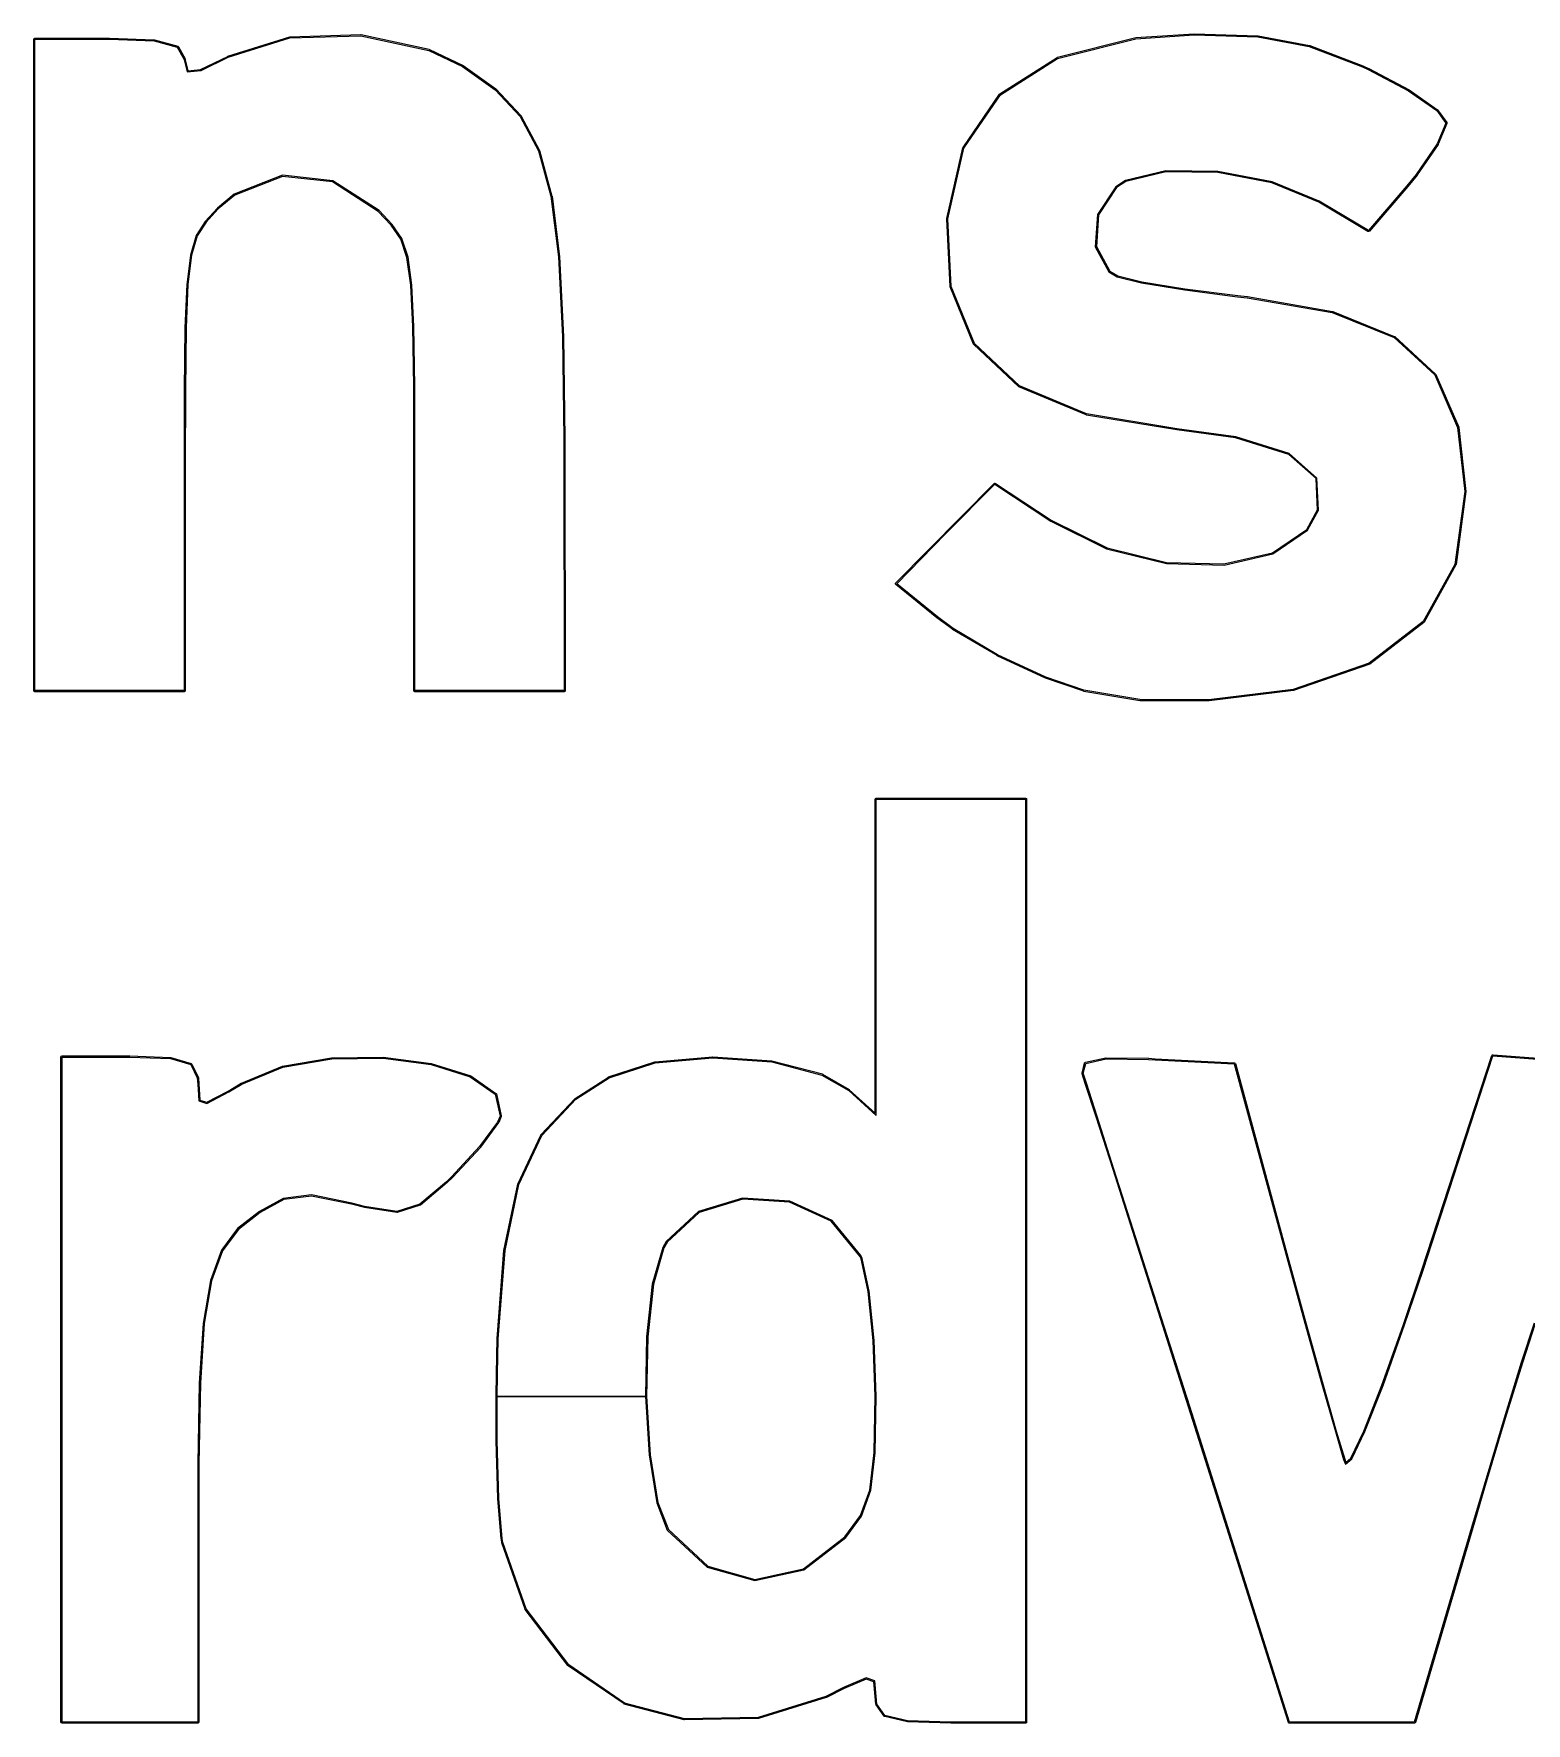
# Model space of a CAD drawing. Extents: x 0 to 360, y 0 to 265.
# Drawn here: x 259.54 to 266.4, y 75.12 to 82.89 of the extents above; entities that cross this region are included whole.
import ezdxf

# ---------------------------------------------------------------- set-up
doc = ezdxf.new("R2010")
doc.units = 0
doc.layers.add('BLACK', color=7, linetype='CONTINUOUS')

msp = doc.modelspace()

# ---------------------------------------------------------------- linework, layer by layer
at = {"layer": 'BLACK', "linetype": 'CONTINUOUS'}
for p, q in [((259.541, 82.8607), (259.542, 82.8642)), ((259.541, 79.8651), (259.541, 82.8607)), ((259.542, 82.8642), (259.546, 82.8657)), ((259.546, 82.8657), (259.889, 82.8657)), ((259.546, 79.8651), (259.546, 82.8607)), ((259.546, 82.8607), (259.889, 82.8607)), ((259.889, 82.8657), (259.889, 82.8656)), ((259.889, 82.8656), (259.889, 82.8657)), ((259.889, 82.8657), (260.095, 82.8575)), ((259.889, 82.8607), (260.095, 82.8525)), ((260.095, 82.8575), (260.096, 82.8573)), ((260.095, 82.8525), (260.201, 82.8236)), ((260.096, 82.8573), (260.096, 82.8574)), ((260.096, 82.8574), (260.203, 82.8284)), ((260.201, 82.8236), (260.232, 82.7671)), ((260.203, 82.8284), (260.203, 82.8284)), ((260.203, 82.8284), (260.203, 82.8284)), ((260.203, 82.8284), (260.204, 82.8272)), ((260.204, 82.8272), (260.206, 82.8261)), ((260.206, 82.8261), (260.206, 82.826)), ((260.206, 82.826), (260.206, 82.826)), ((260.206, 82.826), (260.237, 82.7695)), ((260.434, 82.782), (260.718, 82.8714)), ((260.435, 82.7772), (260.719, 82.8666)), ((260.718, 82.8714), (260.719, 82.8713)), ((260.719, 82.8716), (261.045, 82.8815)), ((260.719, 82.8666), (261.045, 82.8765)), ((260.719, 82.8713), (260.719, 82.8716)), ((261.045, 82.8815), (261.045, 82.8813)), ((261.045, 82.8813), (261.046, 82.8814)), ((261.045, 82.8765), (261.358, 82.8091)), ((261.046, 82.8814), (261.359, 82.814)), ((261.359, 82.814), (261.359, 82.8137)), ((261.359, 82.8137), (261.36, 82.8136)), ((261.36, 82.8136), (261.515, 82.7395)), ((264.248, 82.7772), (264.608, 82.8676)), ((264.249, 82.7724), (264.609, 82.8627)), ((264.608, 82.8676), (264.609, 82.8675)), ((264.609, 82.8677), (264.876, 82.8854)), ((264.609, 82.8627), (264.876, 82.8804)), ((264.609, 82.8675), (264.609, 82.8677)), ((264.876, 82.8854), (264.876, 82.8853)), ((264.876, 82.8853), (264.876, 82.8854)), ((264.876, 82.8854), (265.17, 82.8764)), ((264.876, 82.8804), (265.17, 82.8714)), ((265.17, 82.8764), (265.17, 82.8762)), ((265.17, 82.8762), (265.171, 82.8763)), ((265.17, 82.8714), (265.406, 82.8266)), ((265.171, 82.8763), (265.407, 82.8315)), ((265.406, 82.8266), (265.651, 82.7329)), ((265.407, 82.8315), (265.407, 82.8313)), ((265.407, 82.8313), (265.408, 82.8313)), ((265.408, 82.8313), (265.653, 82.7375)), ((260.232, 82.7671), (260.232, 82.7655)), ((260.232, 82.7655), (260.246, 82.7102)), ((260.237, 82.7695), (260.237, 82.7683)), ((260.237, 82.7683), (260.237, 82.7672)), ((260.237, 82.7672), (260.237, 82.7661)), ((260.237, 82.7661), (260.25, 82.7156)), ((260.308, 82.7213), (260.433, 82.7817)), ((260.31, 82.7165), (260.435, 82.7772)), ((260.433, 82.7817), (260.434, 82.782)), ((260.433, 82.7817), (260.433, 82.7817)), ((261.358, 82.8091), (261.513, 82.7349)), ((261.513, 82.7349), (261.663, 82.6278)), ((261.515, 82.7395), (261.516, 82.7391)), ((261.516, 82.7391), (261.516, 82.739)), ((261.516, 82.739), (261.666, 82.6319)), ((263.983, 82.6092), (264.246, 82.7766)), ((263.986, 82.6049), (264.249, 82.7724)), ((264.246, 82.7766), (264.247, 82.7767)), ((264.247, 82.7767), (264.248, 82.7772)), ((265.651, 82.7329), (265.677, 82.7209)), ((265.653, 82.7375), (265.653, 82.7374)), ((265.653, 82.7374), (265.653, 82.7374)), ((265.653, 82.7374), (265.679, 82.7255)), ((260.246, 82.7102), (260.31, 82.7165)), ((260.25, 82.7156), (260.308, 82.7213)), ((265.677, 82.7209), (265.863, 82.6231)), ((265.679, 82.7255), (265.679, 82.7253)), ((265.679, 82.7253), (265.68, 82.7253)), ((265.68, 82.7253), (265.866, 82.6276)), ((261.663, 82.6278), (261.778, 82.5044)), ((261.666, 82.6319), (261.667, 82.6314)), ((261.667, 82.6314), (261.667, 82.6312)), ((261.667, 82.6312), (261.782, 82.5078)), ((263.814, 82.3621), (263.981, 82.6078)), ((263.818, 82.3593), (263.986, 82.6049)), ((263.981, 82.6078), (263.982, 82.6083)), ((263.982, 82.6083), (263.983, 82.6092)), ((265.863, 82.6231), (265.992, 82.5323)), ((265.866, 82.6276), (265.866, 82.6273)), ((265.866, 82.6273), (265.866, 82.6272)), ((265.866, 82.6272), (265.995, 82.5364)), ((261.778, 82.5044), (261.862, 82.3471)), ((261.782, 82.5078), (261.782, 82.5072)), ((261.782, 82.5072), (261.782, 82.5068)), ((261.782, 82.5068), (261.866, 82.3495)), ((265.992, 82.5323), (266.034, 82.4741)), ((265.995, 82.5364), (265.995, 82.5357)), ((265.995, 82.5357), (265.996, 82.5352)), ((265.996, 82.5352), (266.038, 82.477)), ((266.034, 82.4741), (265.994, 82.3792)), ((266.038, 82.4722), (265.999, 82.3772)), ((266.038, 82.477), (266.038, 82.4764)), ((266.038, 82.4764), (266.038, 82.476)), ((266.038, 82.476), (266.038, 82.4746)), ((266.038, 82.4746), (266.039, 82.4733)), ((266.039, 82.4733), (266.038, 82.4728)), ((266.038, 82.4728), (266.038, 82.4722)), ((261.862, 82.3471), (261.919, 82.1381)), ((261.866, 82.3495), (261.866, 82.3489)), ((261.866, 82.3489), (261.866, 82.3485)), ((261.866, 82.3485), (261.923, 82.1394)), ((263.739, 82.0354), (263.813, 82.3604)), ((263.744, 82.0343), (263.818, 82.3593)), ((263.813, 82.3604), (263.814, 82.3612)), ((263.814, 82.3612), (263.814, 82.3621)), ((265.994, 82.3792), (265.898, 82.2391)), ((265.998, 82.3763), (265.902, 82.2363)), ((265.999, 82.3772), (265.998, 82.3769)), ((265.998, 82.3769), (265.998, 82.3763)), ((260.684, 82.2347), (260.462, 82.148)), ((260.684, 82.2296), (260.465, 82.1436)), ((260.916, 82.2092), (260.684, 82.2347)), ((260.914, 82.2044), (260.684, 82.2296)), ((261.125, 82.0682), (260.914, 82.2044)), ((261.129, 82.0721), (260.916, 82.2092)), ((264.561, 82.2101), (264.517, 82.1822)), ((264.563, 82.2055), (264.52, 82.1785)), ((264.747, 82.255), (264.561, 82.2101)), ((264.747, 82.2499), (264.563, 82.2055)), ((264.986, 82.2519), (264.747, 82.255)), ((264.986, 82.2469), (264.747, 82.2499)), ((265.236, 82.2042), (264.986, 82.2519)), ((265.234, 82.1994), (264.986, 82.2469)), ((265.45, 82.1105), (265.234, 82.1994)), ((265.452, 82.115), (265.236, 82.2042)), ((265.898, 82.2391), (265.855, 82.1868)), ((265.902, 82.236), (265.859, 82.1837)), ((265.902, 82.2363), (265.902, 82.2362)), ((265.902, 82.2362), (265.902, 82.236)), ((260.462, 82.148), (260.385, 82.0834)), ((260.465, 82.1436), (260.389, 82.0798)), ((261.919, 82.1381), (261.954, 81.8594)), ((261.923, 82.1394), (261.923, 82.139)), ((261.923, 82.139), (261.924, 82.1387)), ((261.924, 82.1387), (261.959, 81.86)), ((264.517, 82.1822), (264.432, 82.0539)), ((264.52, 82.1785), (264.437, 82.0522)), ((265.679, 81.9811), (265.452, 82.115)), ((265.855, 82.1868), (265.679, 81.9811)), ((265.859, 82.1836), (265.683, 81.9778)), ((265.859, 82.1837), (265.859, 82.1837)), ((265.859, 82.1837), (265.859, 82.1836)), ((260.385, 82.0834), (260.329, 82.0227)), ((260.389, 82.0798), (260.333, 82.0197)), ((261.185, 82.0051), (261.125, 82.0682)), ((261.189, 82.0082), (261.129, 82.0721)), ((263.74, 82.0347), (263.739, 82.0354)), ((263.739, 82.034), (263.74, 82.0347)), ((263.754, 81.7229), (263.739, 82.034)), ((263.759, 81.7231), (263.744, 82.0343)), ((264.432, 82.0539), (264.422, 81.9061)), ((264.437, 82.0522), (264.427, 81.9073)), ((265.676, 81.9767), (265.45, 82.1105)), ((260.288, 81.9578), (260.261, 81.8681)), ((260.293, 81.9557), (260.266, 81.867)), ((260.329, 82.0227), (260.288, 81.9578)), ((260.333, 82.0197), (260.293, 81.9557)), ((261.229, 81.9414), (261.185, 82.0051)), ((261.233, 81.9436), (261.189, 82.0082)), ((265.678, 81.9765), (265.676, 81.9767)), ((265.679, 81.9761), (265.678, 81.9765)), ((265.68, 81.9763), (265.679, 81.9761)), ((265.681, 81.9771), (265.68, 81.9762)), ((265.68, 81.9762), (265.68, 81.9763)), ((265.683, 81.9778), (265.681, 81.9771)), ((261.257, 81.8565), (261.229, 81.9414)), ((261.262, 81.8577), (261.233, 81.9436)), ((264.422, 81.9061), (264.485, 81.7907)), ((264.427, 81.9073), (264.489, 81.7943)), ((260.261, 81.8681), (260.244, 81.7332)), ((260.266, 81.867), (260.249, 81.7328)), ((261.275, 81.7292), (261.257, 81.8565)), ((261.28, 81.7297), (261.262, 81.8577)), ((261.954, 81.8594), (261.972, 81.4934)), ((261.959, 81.86), (261.959, 81.8598)), ((261.959, 81.8598), (261.959, 81.8597)), ((261.959, 81.8597), (261.977, 81.4936)), ((260.244, 81.7332), (260.236, 81.5328)), ((260.249, 81.7328), (260.241, 81.5327)), ((261.284, 81.5387), (261.275, 81.7292)), ((261.289, 81.5389), (261.28, 81.7297)), ((263.755, 81.7221), (263.754, 81.7229)), ((263.867, 81.4607), (263.759, 81.7231)), ((264.485, 81.7907), (264.523, 81.7683)), ((264.489, 81.7943), (264.525, 81.773)), ((264.523, 81.7683), (264.635, 81.7405)), ((264.525, 81.773), (264.636, 81.7454)), ((264.635, 81.7405), (264.833, 81.7079)), ((264.636, 81.7454), (264.833, 81.7128)), ((263.755, 81.7212), (263.755, 81.7221)), ((263.862, 81.4588), (263.755, 81.7212)), ((264.833, 81.7128), (265.077, 81.6816)), ((264.833, 81.7079), (265.076, 81.6766)), ((265.076, 81.6766), (265.121, 81.6717)), ((265.077, 81.6816), (265.121, 81.6767)), ((265.121, 81.6767), (265.122, 81.6766)), ((265.121, 81.6717), (265.512, 81.6041)), ((265.122, 81.6766), (265.122, 81.6767)), ((265.122, 81.6767), (265.513, 81.609)), ((265.512, 81.6041), (265.796, 81.4892)), ((265.513, 81.609), (265.513, 81.6087)), ((265.513, 81.6087), (265.514, 81.6087)), ((265.514, 81.6087), (265.797, 81.4938)), ((260.236, 81.5328), (260.233, 81.2464)), ((260.241, 81.5327), (260.238, 81.2463)), ((261.288, 81.2646), (261.284, 81.5387)), ((261.293, 81.2647), (261.289, 81.5389)), ((261.972, 81.4934), (261.978, 81.0222)), ((261.977, 81.4936), (261.977, 81.4935)), ((261.977, 81.4935), (261.977, 81.4934)), ((261.977, 81.4934), (261.983, 81.0223)), ((265.797, 81.4938), (265.798, 81.4932)), ((265.798, 81.4932), (265.799, 81.4929)), ((265.799, 81.4929), (265.987, 81.3201)), ((263.863, 81.458), (263.862, 81.4588)), ((263.863, 81.457), (263.863, 81.458)), ((264.069, 81.263), (263.863, 81.457)), ((264.073, 81.2666), (263.867, 81.4607)), ((265.796, 81.4892), (265.984, 81.3165)), ((261.288, 80.8863), (261.288, 81.2646)), ((261.293, 80.8863), (261.293, 81.2647)), ((264.07, 81.2627), (264.069, 81.263)), ((264.071, 81.262), (264.07, 81.2627)), ((264.38, 81.1326), (264.071, 81.262)), ((264.382, 81.1372), (264.073, 81.2666)), ((265.984, 81.3165), (266.088, 81.0752)), ((265.987, 81.3201), (265.987, 81.3192)), ((265.987, 81.3192), (265.988, 81.3184)), ((265.988, 81.3184), (266.093, 81.0772)), ((260.233, 81.2464), (260.232, 80.8977)), ((260.238, 81.2463), (260.237, 80.8977)), ((264.381, 81.1323), (264.38, 81.1326)), ((264.38, 81.1326), (264.38, 81.1326)), ((264.797, 81.0637), (264.381, 81.1323)), ((264.797, 81.0686), (264.382, 81.1372)), ((265.068, 81.0326), (264.797, 81.0686)), ((264.797, 81.0636), (264.797, 81.0637)), ((264.797, 81.0637), (264.797, 81.0637)), ((265.066, 81.0277), (264.797, 81.0636)), ((265.312, 80.9504), (265.066, 81.0277)), ((265.314, 80.9548), (265.068, 81.0326)), ((266.088, 81.0752), (266.121, 80.7806)), ((266.093, 81.0772), (266.093, 81.0765)), ((266.093, 81.0765), (266.093, 81.0758)), ((266.093, 81.0758), (266.126, 80.7812)), ((261.978, 81.0222), (261.978, 80.9728)), ((261.978, 80.9728), (261.98, 79.8651)), ((261.983, 81.0223), (261.983, 81.0222)), ((261.983, 81.0222), (261.983, 81.0222)), ((261.983, 81.0222), (261.983, 80.9729)), ((261.983, 80.9729), (261.983, 80.9729)), ((261.983, 80.9729), (261.983, 80.9729)), ((261.983, 80.9729), (261.985, 79.8651)), ((265.437, 80.8398), (265.312, 80.9504)), ((265.441, 80.8422), (265.314, 80.9548)), ((260.232, 80.8977), (260.232, 79.8651)), ((260.237, 80.8977), (260.237, 79.8651)), ((261.288, 79.8651), (261.288, 80.8863)), ((261.293, 79.8651), (261.293, 80.8863)), ((263.505, 80.3604), (263.957, 80.8174)), ((263.734, 80.5854), (263.96, 80.8139)), ((263.957, 80.8174), (263.958, 80.818)), ((263.958, 80.818), (263.959, 80.8188)), ((263.959, 80.8188), (263.96, 80.8187)), ((263.96, 80.8187), (263.96, 80.8189)), ((263.96, 80.8189), (263.962, 80.8183)), ((263.96, 80.8139), (264.217, 80.644)), ((263.962, 80.8183), (263.963, 80.8181)), ((263.963, 80.8181), (264.219, 80.6483)), ((265.444, 80.696), (265.437, 80.8398)), ((265.449, 80.6949), (265.441, 80.8422)), ((266.121, 80.7806), (266.076, 80.4457)), ((266.126, 80.78), (266.081, 80.445)), ((266.126, 80.7812), (266.125, 80.7806)), ((266.125, 80.7806), (266.126, 80.78)), ((264.217, 80.644), (264.474, 80.5164)), ((264.219, 80.6483), (264.476, 80.5211)), ((265.394, 80.6064), (265.444, 80.696)), ((265.398, 80.603), (265.449, 80.6949)), ((263.509, 80.3569), (263.734, 80.5854)), ((265.237, 80.4988), (265.394, 80.6064)), ((265.239, 80.4941), (265.398, 80.603)), ((264.474, 80.5164), (264.749, 80.4497)), ((264.476, 80.5211), (264.75, 80.4546)), ((265.013, 80.4476), (265.237, 80.4988)), ((265.014, 80.4426), (265.239, 80.4941)), ((264.749, 80.4497), (265.014, 80.4426)), ((264.75, 80.4546), (265.013, 80.4476)), ((266.076, 80.4457), (265.93, 80.1827)), ((266.08, 80.4433), (265.934, 80.1803)), ((266.081, 80.445), (266.08, 80.4442)), ((266.08, 80.4442), (266.08, 80.4433)), ((263.504, 80.3585), (263.505, 80.3601)), ((263.504, 80.3569), (263.504, 80.3585)), ((263.504, 80.3567), (263.504, 80.3569)), ((263.504, 80.3564), (263.504, 80.3567)), ((263.504, 80.3549), (263.504, 80.3564)), ((263.505, 80.3534), (263.504, 80.3549)), ((263.505, 80.3602), (263.505, 80.3604)), ((263.505, 80.3601), (263.505, 80.3602)), ((263.505, 80.3533), (263.505, 80.3534)), ((263.505, 80.3531), (263.505, 80.3533)), ((263.693, 80.2002), (263.505, 80.3531)), ((263.696, 80.2041), (263.509, 80.3569)), ((263.693, 80.2001), (263.693, 80.2002)), ((263.693, 80.2002), (263.693, 80.2002)), ((263.766, 80.147), (263.693, 80.2001)), ((263.769, 80.151), (263.696, 80.2041)), ((265.93, 80.1827), (265.682, 79.9911)), ((265.933, 80.1788), (265.685, 79.9872)), ((265.934, 80.1803), (265.933, 80.1796)), ((265.933, 80.1796), (265.933, 80.1788)), ((263.766, 80.1469), (263.766, 80.147)), ((263.766, 80.1467), (263.766, 80.1469)), ((263.971, 80.0261), (263.766, 80.1467)), ((263.973, 80.0304), (263.769, 80.151)), ((263.971, 80.026), (263.971, 80.0261)), ((263.971, 80.0258), (263.971, 80.026)), ((264.193, 79.9219), (263.971, 80.0258)), ((264.195, 79.9264), (263.973, 80.0304)), ((265.682, 79.9911), (265.332, 79.8706)), ((265.684, 79.9864), (265.334, 79.8658)), ((265.685, 79.9872), (265.684, 79.987)), ((265.684, 79.987), (265.684, 79.9864)), ((259.542, 79.8616), (259.541, 79.8651)), ((259.546, 79.8601), (259.542, 79.8616)), ((260.232, 79.8651), (259.546, 79.8651)), ((260.232, 79.8601), (259.546, 79.8601)), ((260.236, 79.8616), (260.232, 79.8601)), ((260.237, 79.8651), (260.236, 79.8616)), ((261.29, 79.8616), (261.288, 79.8651)), ((261.293, 79.8601), (261.29, 79.8616)), ((261.98, 79.8651), (261.293, 79.8651)), ((261.98, 79.8601), (261.293, 79.8601)), ((261.981, 79.8609), (261.98, 79.8601)), ((261.98, 79.8601), (261.98, 79.8601)), ((261.98, 79.8601), (261.98, 79.8601)), ((261.983, 79.8616), (261.981, 79.8609)), ((261.984, 79.8633), (261.983, 79.8616)), ((261.983, 79.8616), (261.983, 79.8616)), ((261.983, 79.8616), (261.983, 79.8616)), ((261.985, 79.8651), (261.984, 79.8633)), ((261.985, 79.8651), (261.985, 79.8651)), ((261.985, 79.8651), (261.985, 79.8651)), ((264.193, 79.9217), (264.193, 79.9219)), ((264.193, 79.9219), (264.193, 79.9219)), ((264.369, 79.862), (264.193, 79.9217)), ((264.37, 79.8668), (264.195, 79.9264)), ((264.37, 79.8618), (264.369, 79.8621)), ((264.369, 79.8621), (264.369, 79.862)), ((264.627, 79.8236), (264.37, 79.8668)), ((264.627, 79.8186), (264.37, 79.8618)), ((265.332, 79.8706), (264.944, 79.823)), ((265.333, 79.8656), (264.945, 79.818)), ((265.334, 79.8658), (265.333, 79.8659)), ((265.333, 79.8659), (265.333, 79.8656)), ((264.944, 79.823), (264.627, 79.8236)), ((264.627, 79.8186), (264.627, 79.8187)), ((264.627, 79.8187), (264.627, 79.8186)), ((264.944, 79.818), (264.627, 79.8186)), ((264.945, 79.818), (264.944, 79.8181)), ((264.944, 79.8181), (264.944, 79.818)), ((263.41, 79.3658), (263.411, 79.3694)), ((263.41, 77.9224), (263.41, 79.3658)), ((263.411, 79.3694), (263.415, 79.3708)), ((263.415, 79.3708), (264.101, 79.3708)), ((263.415, 77.9111), (263.415, 79.3658)), ((263.415, 79.3658), (264.101, 79.3658)), ((264.101, 79.3708), (264.105, 79.3694)), ((264.101, 79.3658), (264.101, 75.1221)), ((264.105, 79.3694), (264.106, 79.3658)), ((264.106, 79.3658), (264.106, 75.1221)), ((259.666, 78.1801), (259.667, 78.1836)), ((259.666, 75.1221), (259.666, 78.1801)), ((259.667, 78.1836), (259.671, 78.1851)), ((259.671, 78.1851), (259.983, 78.1851)), ((259.671, 75.1221), (259.671, 78.1801)), ((259.671, 78.1801), (259.983, 78.1801)), ((259.983, 78.1851), (259.983, 78.1851)), ((259.983, 78.1851), (260.17, 78.1785)), ((259.983, 78.1851), (259.983, 78.1851)), ((259.983, 78.1801), (260.17, 78.1735)), ((260.17, 78.1785), (260.171, 78.1782)), ((260.17, 78.1735), (260.263, 78.1455)), ((260.171, 78.1782), (260.171, 78.1783)), ((260.171, 78.1783), (260.265, 78.1503)), ((260.265, 78.1503), (260.265, 78.1502)), ((260.265, 78.1502), (260.265, 78.1502)), ((260.265, 78.1502), (260.266, 78.149)), ((260.685, 78.1385), (260.91, 78.1768)), ((260.686, 78.1335), (260.911, 78.1719)), ((260.91, 78.1767), (260.911, 78.1769)), ((260.91, 78.1768), (260.91, 78.1767)), ((260.911, 78.1769), (261.147, 78.1799)), ((260.911, 78.1719), (261.147, 78.1749)), ((261.147, 78.1799), (261.147, 78.1797)), ((261.147, 78.1797), (261.147, 78.1798)), ((261.147, 78.1798), (261.368, 78.1512)), ((261.147, 78.1749), (261.368, 78.1462)), ((261.368, 78.1512), (261.369, 78.1509)), ((261.369, 78.1509), (261.369, 78.151)), ((261.369, 78.151), (261.55, 78.0945)), ((262.184, 78.0889), (262.397, 78.1579)), ((262.186, 78.0842), (262.398, 78.1531)), ((262.397, 78.1578), (262.398, 78.1581)), ((262.397, 78.1579), (262.397, 78.1578)), ((262.398, 78.1581), (262.662, 78.1817)), ((262.398, 78.1531), (262.663, 78.1768)), ((262.662, 78.1817), (262.663, 78.1816)), ((262.663, 78.1816), (262.663, 78.1818)), ((262.663, 78.1818), (262.934, 78.1625)), ((262.663, 78.1768), (262.934, 78.1575)), ((262.934, 78.1625), (262.934, 78.1623)), ((262.934, 78.1623), (262.935, 78.1623)), ((262.934, 78.1575), (263.165, 78.0977)), ((262.935, 78.1623), (263.167, 78.1026)), ((264.361, 78.1067), (264.373, 78.1526)), ((264.366, 78.1054), (264.378, 78.1513)), ((264.373, 78.1532), (264.374, 78.154)), ((264.373, 78.1526), (264.373, 78.1532)), ((264.374, 78.1547), (264.375, 78.1556)), ((264.374, 78.154), (264.374, 78.1547)), ((264.375, 78.1556), (264.376, 78.1557)), ((264.376, 78.1557), (264.377, 78.1562)), ((264.377, 78.1562), (264.471, 78.1763)), ((264.378, 78.1513), (264.472, 78.1714)), ((264.471, 78.1762), (264.472, 78.1764)), ((264.471, 78.1763), (264.471, 78.1762)), ((264.472, 78.1764), (264.667, 78.1744)), ((264.472, 78.1714), (264.667, 78.1694)), ((264.667, 78.1744), (264.667, 78.1743)), ((264.667, 78.1743), (264.668, 78.1744)), ((264.667, 78.1694), (264.698, 78.1678)), ((264.668, 78.1744), (264.698, 78.1728)), ((264.698, 78.1728), (264.698, 78.1728)), ((264.698, 78.1728), (264.698, 78.1728)), ((264.698, 78.1728), (265.061, 78.1539)), ((264.698, 78.1678), (265.061, 78.1489)), ((265.061, 78.1539), (265.062, 78.1534)), ((265.062, 78.1534), (265.063, 78.1532)), ((265.063, 78.1532), (265.064, 78.1526)), ((265.064, 78.1526), (265.064, 78.1522)), ((265.064, 78.1522), (265.065, 78.1511)), ((265.065, 78.1511), (265.066, 78.1502)), ((265.066, 78.1502), (265.303, 77.2765)), ((265.924, 77.2017), (266.246, 78.1875)), ((265.929, 77.2001), (266.25, 78.186)), ((266.246, 78.1875), (266.247, 78.1885)), ((266.247, 78.1897), (266.248, 78.1899)), ((266.247, 78.1885), (266.247, 78.1897)), ((266.248, 78.1904), (266.25, 78.1905)), ((266.248, 78.1899), (266.248, 78.1904)), ((266.25, 78.1905), (266.251, 78.1909)), ((266.25, 78.186), (266.497, 78.1674)), ((266.251, 78.1909), (266.498, 78.1724)), ((260.263, 78.1455), (260.293, 78.084)), ((260.266, 78.149), (260.268, 78.1478)), ((260.268, 78.1478), (260.268, 78.1477)), ((260.268, 78.1477), (260.268, 78.1477)), ((260.268, 78.1477), (260.298, 78.0862)), ((260.293, 78.084), (260.295, 78.0562)), ((260.298, 78.0862), (260.298, 78.0851)), ((260.298, 78.0851), (260.298, 78.0842)), ((260.298, 78.0842), (260.3, 78.0565)), ((260.496, 78.0606), (260.684, 78.1382)), ((260.497, 78.056), (260.686, 78.1335)), ((260.684, 78.1382), (260.685, 78.1385)), ((260.684, 78.1382), (260.684, 78.1382)), ((261.368, 78.1462), (261.548, 78.0898)), ((261.548, 78.0898), (261.663, 78.0093)), ((261.55, 78.0945), (261.55, 78.094)), ((261.55, 78.094), (261.551, 78.0939)), ((261.551, 78.0939), (261.666, 78.0134)), ((262.031, 77.9903), (262.183, 78.0884)), ((262.033, 77.9861), (262.186, 78.0842)), ((262.183, 78.0884), (262.184, 78.0885)), ((262.184, 78.0885), (262.184, 78.0889)), ((263.165, 78.0977), (263.288, 78.0262)), ((263.167, 78.1026), (263.167, 78.1021)), ((263.167, 78.1021), (263.168, 78.102)), ((263.168, 78.102), (263.29, 78.0305)), ((264.361, 78.1053), (264.361, 78.1067)), ((264.361, 78.1038), (264.361, 78.1053)), ((264.376, 78.0591), (264.361, 78.1038)), ((264.381, 78.0607), (264.366, 78.1054)), ((265.061, 78.1489), (265.298, 77.2752)), ((260.295, 78.0562), (260.3, 77.9789)), ((260.3, 78.0565), (260.305, 77.9826)), ((260.337, 77.9721), (260.435, 78.0241)), ((260.337, 77.9667), (260.438, 78.0197)), ((260.435, 78.0241), (260.495, 78.0602)), ((260.438, 78.0197), (260.497, 78.056)), ((260.495, 78.0603), (260.496, 78.0606)), ((260.495, 78.0602), (260.495, 78.0603)), ((261.663, 78.0093), (261.685, 77.9088)), ((261.666, 78.0134), (261.667, 78.0119)), ((261.667, 78.0119), (261.668, 78.0104)), ((261.668, 78.0104), (261.69, 77.9099)), ((263.288, 78.0262), (263.415, 77.9111)), ((263.29, 78.0305), (263.291, 78.0301)), ((263.291, 78.0301), (263.291, 78.0299)), ((263.291, 78.0299), (263.41, 77.9224)), ((264.426, 77.9059), (264.376, 78.0591)), ((264.431, 77.9074), (264.381, 78.0607)), ((260.3, 77.9789), (260.337, 77.9667)), ((260.305, 77.9826), (260.337, 77.9721)), ((261.873, 77.8224), (262.03, 77.9895)), ((261.877, 77.819), (262.033, 77.9861)), ((262.03, 77.9897), (262.031, 77.9903)), ((262.03, 77.9895), (262.03, 77.9897)), ((261.674, 77.8815), (261.591, 77.7684)), ((261.678, 77.8786), (261.595, 77.7655)), ((261.685, 77.9088), (261.674, 77.8815)), ((261.679, 77.8796), (261.678, 77.8792)), ((261.678, 77.8792), (261.678, 77.8786)), ((261.69, 77.9068), (261.679, 77.8796)), ((261.69, 77.9099), (261.69, 77.9084)), ((261.69, 77.9084), (261.69, 77.9068)), ((264.504, 77.6631), (264.426, 77.9059)), ((264.508, 77.6646), (264.431, 77.9074)), ((261.591, 77.7684), (261.462, 77.6294)), ((261.595, 77.765), (261.466, 77.626)), ((261.595, 77.7655), (261.595, 77.7653)), ((261.595, 77.7653), (261.595, 77.765)), ((261.767, 77.5963), (261.872, 77.8211)), ((261.771, 77.5942), (261.877, 77.819)), ((261.872, 77.8211), (261.873, 77.8216)), ((261.873, 77.8216), (261.873, 77.8224)), ((261.439, 77.6069), (261.316, 77.5035)), ((261.462, 77.6294), (261.439, 77.6069)), ((261.466, 77.6258), (261.442, 77.6033)), ((261.466, 77.626), (261.466, 77.6259)), ((261.466, 77.6259), (261.466, 77.6258)), ((264.604, 77.3482), (264.504, 77.6631)), ((264.504, 77.6631), (264.504, 77.6631)), ((264.609, 77.3497), (264.508, 77.6646)), ((260.688, 77.5294), (260.579, 77.4704)), ((260.818, 77.5461), (260.688, 77.5294)), ((260.818, 77.5411), (260.69, 77.5245)), ((261.003, 77.5089), (260.818, 77.5461)), ((261.002, 77.504), (260.818, 77.5411)), ((261.442, 77.6031), (261.319, 77.4997)), ((261.442, 77.6033), (261.442, 77.6032)), ((261.442, 77.6032), (261.442, 77.6031)), ((261.703, 77.2912), (261.766, 77.5952)), ((261.708, 77.2902), (261.771, 77.5942)), ((261.766, 77.5952), (261.767, 77.5957)), ((261.767, 77.5957), (261.767, 77.5963)), ((262.8, 77.5318), (262.598, 77.4704)), ((263.018, 77.5175), (262.8, 77.5318)), ((260.579, 77.4704), (260.478, 77.3912)), ((260.582, 77.4662), (260.482, 77.3877)), ((260.69, 77.5245), (260.582, 77.4662)), ((261.061, 77.4886), (261.002, 77.504)), ((261.062, 77.4934), (261.003, 77.5089)), ((261.061, 77.4885), (261.061, 77.4886)), ((261.061, 77.4886), (261.061, 77.4886)), ((261.21, 77.4652), (261.061, 77.4885)), ((261.21, 77.4701), (261.062, 77.4934)), ((261.316, 77.5035), (261.21, 77.4701)), ((261.211, 77.4654), (261.21, 77.4652)), ((261.212, 77.4653), (261.211, 77.4654)), ((261.318, 77.4987), (261.212, 77.4653)), ((261.319, 77.4997), (261.318, 77.4994)), ((261.318, 77.4994), (261.318, 77.4987)), ((262.598, 77.4704), (262.449, 77.3319)), ((262.601, 77.466), (262.453, 77.3287)), ((262.801, 77.5267), (262.601, 77.466)), ((263.016, 77.5126), (262.801, 77.5267)), ((263.208, 77.425), (263.016, 77.5126)), ((263.212, 77.4291), (263.018, 77.5175)), ((260.478, 77.3912), (260.404, 77.2916)), ((260.482, 77.3877), (260.409, 77.2892)), ((263.34, 77.2654), (263.208, 77.425)), ((263.344, 77.268), (263.212, 77.4291)), ((262.434, 77.3043), (262.385, 77.1362)), ((262.438, 77.3023), (262.39, 77.1352)), ((262.449, 77.3319), (262.434, 77.3043)), ((262.453, 77.3287), (262.438, 77.3023)), ((264.722, 76.9786), (264.604, 77.3482)), ((264.604, 77.3482), (264.604, 77.3482)), ((264.726, 76.9801), (264.609, 77.3497)), ((260.404, 77.2916), (260.353, 77.1526)), ((260.409, 77.2892), (260.358, 77.1513)), ((261.672, 76.8857), (261.703, 77.2906)), ((261.677, 76.8853), (261.708, 77.2902)), ((261.703, 77.2909), (261.703, 77.2912)), ((261.703, 77.2906), (261.703, 77.2909)), ((263.345, 77.253), (263.34, 77.2654)), ((263.35, 77.2545), (263.344, 77.268)), ((263.378, 77.1026), (263.345, 77.253)), ((263.383, 77.1033), (263.35, 77.2545)), ((265.298, 77.2752), (265.386, 76.9565)), ((265.303, 77.2765), (265.39, 76.9579)), ((260.353, 77.1526), (260.32, 76.9553)), ((260.358, 77.1513), (260.325, 76.9547)), ((265.84, 76.95), (265.924, 77.2017)), ((265.844, 76.9484), (265.929, 77.2001)), ((265.924, 77.2017), (265.924, 77.2017)), ((262.385, 77.1362), (262.359, 76.8944)), ((262.39, 77.1352), (262.364, 76.8941)), ((263.401, 76.8771), (263.378, 77.1026)), ((263.406, 76.8775), (263.383, 77.1033)), ((260.32, 76.9553), (260.302, 76.6805)), ((260.325, 76.9547), (260.307, 76.6803)), ((264.851, 76.5716), (264.722, 76.9786)), ((264.856, 76.5731), (264.726, 76.9801)), ((265.386, 76.9565), (265.464, 76.6764)), ((265.39, 76.9579), (265.39, 76.9579)), ((265.39, 76.9579), (265.468, 76.6778)), ((265.74, 76.6715), (265.84, 76.95)), ((265.745, 76.6697), (265.844, 76.9484)), ((266.44, 76.9569), (266.381, 76.775)), ((266.444, 76.9553), (266.386, 76.7735)), ((261.668, 76.7218), (261.672, 76.8855)), ((261.672, 76.8856), (261.672, 76.8857)), ((261.672, 76.8855), (261.672, 76.8856)), ((261.673, 76.7216), (261.677, 76.8853)), ((262.359, 76.8944), (262.354, 76.6193)), ((262.364, 76.8941), (262.359, 76.6194)), ((263.41, 76.6204), (263.401, 76.8771)), ((263.415, 76.6204), (263.406, 76.8775)), ((266.381, 76.775), (266.302, 76.519)), ((266.386, 76.7735), (266.307, 76.5175)), ((260.302, 76.6805), (260.295, 76.3094)), ((260.307, 76.6803), (260.3, 76.3094)), ((261.667, 76.6194), (261.668, 76.7217)), ((261.668, 76.7217), (261.668, 76.7218)), ((261.668, 76.7217), (261.668, 76.7217)), ((261.672, 76.6193), (261.673, 76.7216)), ((265.464, 76.6764), (265.526, 76.4592)), ((265.468, 76.6778), (265.53, 76.4606)), ((261.667, 76.6193), (261.667, 76.6194)), ((261.667, 76.6194), (262.359, 76.6194)), ((262.359, 76.6194), (261.667, 76.6194)), ((261.667, 76.4176), (261.667, 76.6193)), ((261.672, 76.4175), (261.672, 76.6193)), ((261.672, 76.6193), (262.354, 76.6193)), ((262.354, 76.6193), (261.672, 76.6193)), ((262.354, 76.6193), (262.37, 76.3511)), ((262.359, 76.6194), (262.375, 76.3517)), ((263.405, 76.3612), (263.41, 76.6204)), ((263.41, 76.3609), (263.415, 76.6204)), ((265.657, 76.4606), (265.74, 76.6715)), ((265.661, 76.4586), (265.745, 76.6697)), ((265.31, 75.1206), (264.851, 76.5716)), ((264.851, 76.5716), (264.851, 76.5716)), ((265.315, 75.1221), (264.856, 76.5731)), ((266.302, 76.519), (266.21, 76.2117)), ((265.526, 76.4592), (265.564, 76.3291)), ((265.53, 76.4606), (265.569, 76.3306)), ((265.597, 76.3354), (265.657, 76.4606)), ((265.601, 76.3323), (265.661, 76.4586)), ((266.307, 76.5175), (266.215, 76.2102)), ((261.667, 76.4175), (261.667, 76.4176)), ((261.667, 76.4174), (261.667, 76.4175)), ((261.675, 76.1506), (261.667, 76.4174)), ((261.68, 76.1507), (261.672, 76.4175)), ((260.295, 76.3094), (260.295, 76.0854)), ((260.3, 76.3094), (260.3, 76.0854)), ((262.37, 76.3511), (262.406, 76.1301)), ((262.375, 76.3517), (262.411, 76.1314)), ((263.385, 76.1892), (263.405, 76.3612)), ((263.39, 76.1881), (263.41, 76.3609)), ((265.564, 76.3291), (265.572, 76.3079)), ((265.569, 76.3306), (265.574, 76.3163)), ((265.572, 76.3079), (265.601, 76.3323)), ((265.574, 76.3163), (265.597, 76.3354)), ((266.21, 76.2117), (266.16, 76.0426)), ((266.215, 76.2102), (266.165, 76.0412)), ((266.215, 76.2102), (266.215, 76.2102)), ((261.675, 76.1504), (261.675, 76.1506)), ((261.675, 76.1503), (261.675, 76.1504)), ((261.69, 75.9644), (261.675, 76.1503)), ((261.695, 75.9649), (261.68, 76.1507)), ((262.406, 76.1301), (262.454, 76.0052)), ((262.411, 76.1314), (262.459, 76.0081)), ((263.343, 76.072), (263.385, 76.1892)), ((263.347, 76.0697), (263.39, 76.1881)), ((260.295, 76.0854), (260.295, 75.1221)), ((260.3, 76.0854), (260.3, 75.1221)), ((263.271, 75.974), (263.343, 76.072)), ((263.275, 75.9704), (263.347, 76.0697)), ((262.454, 76.0052), (262.638, 75.8346)), ((262.459, 76.0081), (262.641, 75.8391)), ((263.08, 75.8276), (263.271, 75.974)), ((266.16, 76.0426), (265.889, 75.1221)), ((266.165, 76.0412), (265.894, 75.1207)), ((261.691, 75.9643), (261.69, 75.9644)), ((261.691, 75.9641), (261.691, 75.9643)), ((261.693, 75.947), (261.691, 75.9641)), ((261.694, 75.9466), (261.693, 75.947)), ((261.693, 75.9462), (261.694, 75.9466)), ((261.801, 75.6415), (261.693, 75.9462)), ((261.698, 75.9478), (261.695, 75.9649)), ((261.805, 75.6432), (261.698, 75.9478)), ((263.082, 75.8229), (263.275, 75.9704)), ((262.638, 75.8346), (262.857, 75.7735)), ((262.641, 75.8391), (262.857, 75.7786)), ((262.857, 75.7786), (263.08, 75.8276)), ((262.857, 75.7735), (263.082, 75.8229)), ((261.801, 75.6409), (261.801, 75.6415)), ((261.801, 75.6402), (261.801, 75.6409)), ((261.997, 75.3819), (261.801, 75.6402)), ((262.001, 75.3849), (261.805, 75.6432)), ((261.998, 75.3814), (261.997, 75.3819)), ((261.998, 75.3808), (261.998, 75.3814)), ((262.255, 75.2058), (261.998, 75.3808)), ((262.257, 75.2099), (262.001, 75.3849)), ((263.265, 75.2812), (263.183, 75.2402)), ((263.267, 75.2766), (263.186, 75.2357)), ((263.369, 75.3251), (263.265, 75.2812)), ((263.369, 75.3197), (263.267, 75.2766)), ((263.409, 75.3114), (263.369, 75.3251)), ((263.404, 75.3078), (263.369, 75.3197)), ((263.41, 75.2398), (263.404, 75.3078)), ((263.415, 75.2402), (263.409, 75.3114)), ((262.255, 75.2056), (262.255, 75.2058)), ((262.256, 75.2051), (262.255, 75.2056)), ((262.532, 75.1326), (262.256, 75.2051)), ((262.533, 75.1375), (262.257, 75.2099)), ((263.183, 75.2402), (262.872, 75.1431)), ((263.185, 75.2354), (262.873, 75.1383)), ((263.186, 75.2357), (263.185, 75.2357)), ((263.185, 75.2357), (263.185, 75.2354)), ((263.413, 75.2043), (263.41, 75.2398)), ((263.414, 75.2031), (263.413, 75.2043)), ((263.414, 75.2018), (263.414, 75.2031)), ((263.451, 75.1492), (263.414, 75.2018)), ((263.418, 75.2047), (263.415, 75.2402)), ((263.455, 75.1521), (263.418, 75.2047)), ((259.667, 75.1186), (259.666, 75.1221)), ((260.295, 75.1221), (259.671, 75.1221)), ((260.3, 75.1221), (260.298, 75.1186)), ((262.533, 75.1325), (262.532, 75.1327)), ((262.532, 75.1327), (262.532, 75.1326)), ((262.872, 75.1431), (262.533, 75.1375)), ((262.872, 75.1381), (262.533, 75.1325)), ((262.873, 75.1383), (262.872, 75.1384)), ((262.872, 75.1384), (262.872, 75.1381)), ((263.453, 75.1483), (263.451, 75.1492)), ((263.454, 75.1473), (263.453, 75.1483)), ((263.558, 75.1231), (263.454, 75.1473)), ((263.559, 75.128), (263.455, 75.1521)), ((263.559, 75.123), (263.558, 75.1232)), ((263.558, 75.1232), (263.558, 75.1231)), ((263.758, 75.1221), (263.559, 75.128)), ((263.758, 75.1171), (263.559, 75.123)), ((264.101, 75.1221), (263.758, 75.1221)), ((264.106, 75.1221), (264.105, 75.1186)), ((265.311, 75.1197), (265.31, 75.1206)), ((265.311, 75.1186), (265.311, 75.1197)), ((265.889, 75.1221), (265.315, 75.1221)), ((265.894, 75.1207), (265.893, 75.1197)), ((265.893, 75.1197), (265.893, 75.1186)), ((259.671, 75.1171), (259.667, 75.1186)), ((260.295, 75.1171), (259.671, 75.1171)), ((260.298, 75.1186), (260.295, 75.1171)), ((264.101, 75.1171), (263.758, 75.1171)), ((263.758, 75.1171), (263.758, 75.1171)), ((263.758, 75.1171), (263.758, 75.1171)), ((264.105, 75.1186), (264.101, 75.1171)), ((265.312, 75.1183), (265.311, 75.1186)), ((265.312, 75.1177), (265.312, 75.1183)), ((265.314, 75.1176), (265.312, 75.1177)), ((265.315, 75.1171), (265.314, 75.1176)), ((265.889, 75.1171), (265.315, 75.1171)), ((265.89, 75.1176), (265.889, 75.1171)), ((265.892, 75.1177), (265.89, 75.1176)), ((265.893, 75.1186), (265.892, 75.1183)), ((265.892, 75.1183), (265.892, 75.1177))]:
    msp.add_line(p, q, dxfattribs=at)

doc.saveas('drawing.dxf')
